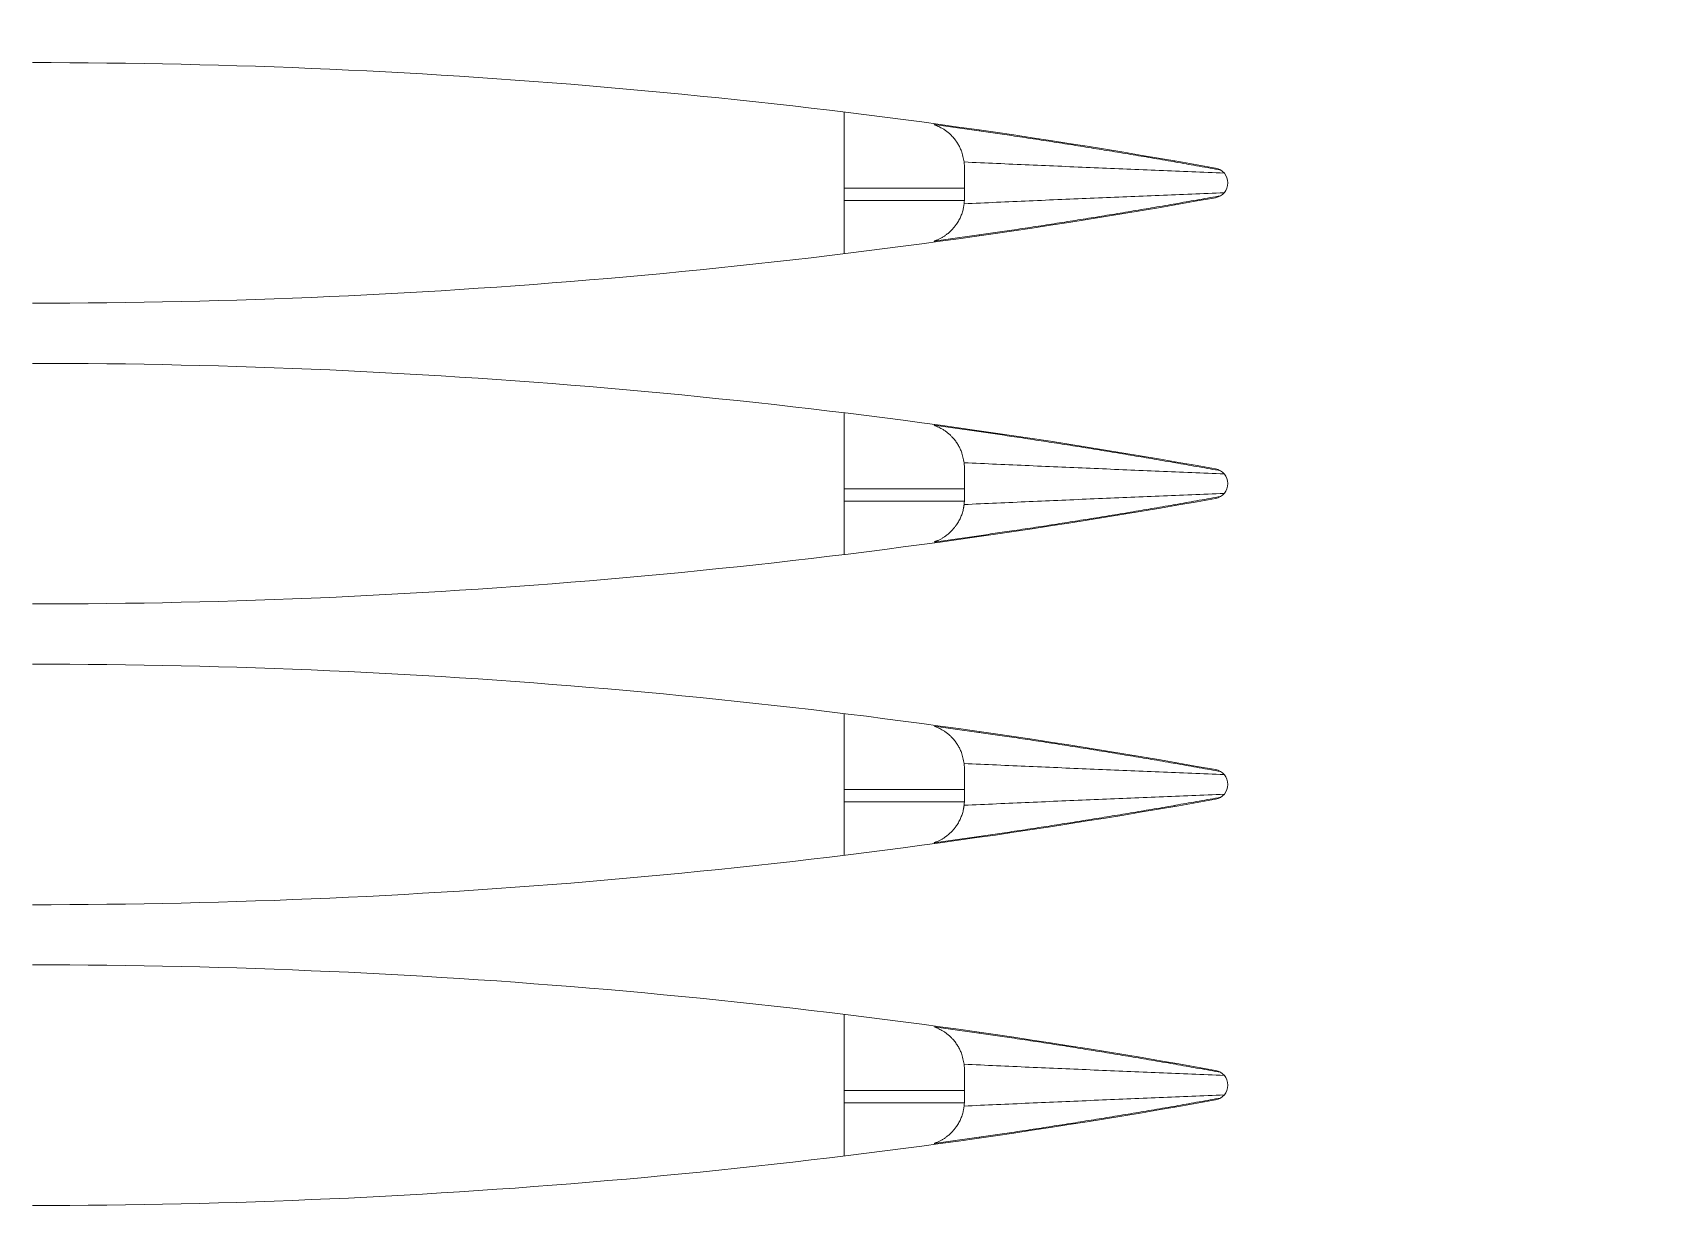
# Model space of a CAD drawing. Header units: metres. Extents: x -101133.8 to -101066.7, y -24899.3 to -24824.7.
# Drawn here: x -101106.4664 to -101106.4124, y -24853.3031 to -24853.2634 of the extents above; entities that cross this region are included whole.
import ezdxf

# ---------------------------------------------------------------- set-up
doc = ezdxf.new("R2010")
doc.units = ezdxf.units.M
doc.header["$LTSCALE"] = 0.2
doc.layers.add('CMT-CVC-MATERIEL', color=30, linetype='Continuous')
doc.layers.add('CMT-VRV1', color=5, linetype='Continuous')

# ---------------------------------------------------------------- blocks, each defined once
blk = doc.blocks.new('Cassette 600x600')
at = {"linetype": 'Continuous', "lineweight": 13}
for p, q in [((-20116.73, 402.832), (-20116.73, 405.361)), ((-20112.23, 404.73), (-20112.23, 404.764)), ((-20112.73, 403.527), (-20112.74, 403.7)), ((-20105.73, 403.702), (-20105.73, 403.736)), ((-20112.73, 402.832), (-20116.73, 402.832)), ((-20116.73, 402.832), (-20116.73, 402.421)), ((-20112.74, 402.31), (-20112.73, 402.483)), ((-20116.73, 402.421), (-20116.73, 400.649)), ((-20112.733, 402.421), (-20116.73, 402.421)), ((-20105.73, 402.274), (-20105.73, 402.308)), ((-20112.23, 401.246), (-20112.23, 401.28)), ((-20116.73, 392.832), (-20116.73, 395.361)), ((-20112.23, 394.73), (-20112.23, 394.764)), ((-20112.73, 393.527), (-20112.74, 393.7)), ((-20105.73, 393.702), (-20105.73, 393.736)), ((-20112.73, 392.832), (-20116.73, 392.832)), ((-20116.73, 392.832), (-20116.73, 392.421)), ((-20116.73, 392.421), (-20116.73, 390.649)), ((-20112.733, 392.421), (-20116.73, 392.421)), ((-20112.74, 392.31), (-20112.73, 392.483)), ((-20105.73, 392.274), (-20105.73, 392.308)), ((-20112.23, 391.246), (-20112.23, 391.28)), ((-20116.73, 382.832), (-20116.73, 385.361)), ((-20112.23, 384.73), (-20112.23, 384.764)), ((-20112.73, 383.527), (-20112.74, 383.7)), ((-20105.73, 383.702), (-20105.73, 383.736)), ((-20112.73, 382.832), (-20116.73, 382.832)), ((-20116.73, 382.832), (-20116.73, 382.421)), ((-20116.73, 382.421), (-20116.73, 380.649)), ((-20112.733, 382.421), (-20116.73, 382.421)), ((-20112.74, 382.31), (-20112.73, 382.483)), ((-20105.73, 382.274), (-20105.73, 382.308)), ((-20112.23, 381.246), (-20112.23, 381.28)), ((-20116.73, 372.832), (-20116.73, 375.361)), ((-20112.23, 374.73), (-20112.23, 374.764)), ((-20112.73, 373.527), (-20112.74, 373.7)), ((-20105.73, 373.702), (-20105.73, 373.736)), ((-20112.73, 372.832), (-20116.73, 372.832)), ((-20116.73, 372.832), (-20116.73, 372.421)), ((-20116.73, 372.421), (-20116.73, 370.649)), ((-20112.733, 372.421), (-20116.73, 372.421)), ((-20112.74, 372.31), (-20112.73, 372.483)), ((-20105.73, 372.274), (-20105.73, 372.308)), ((-20112.23, 371.246), (-20112.23, 371.28))]:
    blk.add_line(p, q, dxfattribs=at)
for centre, radius, start, end in [((-20143.73, 184.505), 222.5, 79.81251, 90), ((-20104.465, 403.005), 0.5, 280.1875, 79.8125), ((-20143.73, 621.505), 222.5, 270, 280.18749), ((-20143.73, 174.505), 222.5, 79.81251, 90), ((-20104.465, 393.005), 0.5, 280.1875, 79.8125), ((-20143.73, 611.505), 222.5, 270, 280.18749), ((-20143.73, 164.505), 222.5, 79.81251, 90), ((-20104.465, 383.005), 0.5, 280.1875, 79.8125), ((-20143.73, 601.505), 222.5, 270, 280.18749), ((-20143.73, 154.505), 222.5, 79.81251, 90), ((-20104.465, 373.005), 0.5, 280.1875, 79.8125), ((-20143.73, 591.505), 222.5, 270, 280.18749)]:
    blk.add_arc(centre, radius, start, end, dxfattribs=at)
for points, knots in [([(-20104.205, 403.432), (-20104.323, 403.453), (-20104.442, 403.475), (-20104.56, 403.496), (-20104.678, 403.517), (-20104.795, 403.538), (-20104.916, 403.559), (-20105.036, 403.581), (-20105.16, 403.602), (-20105.271, 403.622), (-20105.383, 403.642), (-20105.483, 403.66), (-20105.627, 403.685), (-20105.816, 403.718), (-20106.081, 403.764), (-20106.326, 403.806), (-20106.571, 403.848), (-20106.796, 403.886), (-20107.026, 403.924), (-20107.256, 403.963), (-20107.492, 404.002), (-20107.726, 404.04), (-20107.96, 404.079), (-20108.193, 404.117), (-20108.426, 404.154), (-20108.659, 404.192), (-20108.893, 404.229), (-20109.127, 404.266), (-20109.361, 404.303), (-20109.595, 404.34), (-20109.828, 404.376), (-20110.06, 404.412), (-20110.292, 404.447), (-20110.529, 404.483), (-20110.766, 404.519), (-20111.009, 404.555), (-20111.231, 404.588), (-20111.452, 404.621), (-20111.652, 404.65), (-20111.858, 404.679), (-20112.064, 404.709), (-20112.275, 404.739), (-20112.485, 404.769), (-20112.695, 404.799), (-20112.904, 404.828), (-20113.113, 404.857), (-20113.322, 404.887), (-20113.531, 404.916), (-20113.74, 404.945)], [0, 0, 0, 0, 1, 1, 1, 2, 2, 2, 3, 3, 3, 4, 4, 4, 5, 5, 5, 6, 6, 6, 7, 7, 7, 8, 8, 8, 9, 9, 9, 10, 10, 10, 11, 11, 11, 12, 12, 12, 13, 13, 13, 14, 14, 14, 15, 15, 15, 16, 16, 16, 16]), ([(-20112.74, 403.7), (-20112.746, 403.731), (-20112.752, 403.762), (-20112.758, 403.793), (-20112.764, 403.824), (-20112.77, 403.855), (-20112.778, 403.886), (-20112.785, 403.918), (-20112.793, 403.949), (-20112.802, 403.979), (-20112.81, 404.009), (-20112.819, 404.037), (-20112.832, 404.071), (-20112.845, 404.106), (-20112.862, 404.148), (-20112.882, 404.187), (-20112.901, 404.227), (-20112.921, 404.265), (-20112.944, 404.302), (-20112.966, 404.338), (-20112.991, 404.375), (-20113.019, 404.413), (-20113.047, 404.45), (-20113.079, 404.49), (-20113.106, 404.52), (-20113.132, 404.551), (-20113.154, 404.574), (-20113.178, 404.598), (-20113.202, 404.622), (-20113.23, 404.648), (-20113.257, 404.671), (-20113.285, 404.695), (-20113.313, 404.717), (-20113.344, 404.74), (-20113.376, 404.762), (-20113.411, 404.785), (-20113.439, 404.802), (-20113.467, 404.819), (-20113.487, 404.829), (-20113.511, 404.841), (-20113.534, 404.853), (-20113.56, 404.866), (-20113.585, 404.878), (-20113.611, 404.889), (-20113.637, 404.901), (-20113.662, 404.912), (-20113.688, 404.923), (-20113.714, 404.934), (-20113.74, 404.945)], [0, 0, 0, 0, 1, 1, 1, 2, 2, 2, 3, 3, 3, 4, 4, 4, 5, 5, 5, 6, 6, 6, 7, 7, 7, 8, 8, 8, 9, 9, 9, 10, 10, 10, 11, 11, 11, 12, 12, 12, 13, 13, 13, 14, 14, 14, 15, 15, 15, 16, 16, 16, 16]), ([(-20112.74, 403.7), (-20112.379, 403.684), (-20112.018, 403.668), (-20111.657, 403.651), (-20111.296, 403.635), (-20110.935, 403.619), (-20110.574, 403.603), (-20110.213, 403.587), (-20109.853, 403.571), (-20109.492, 403.556), (-20109.131, 403.54), (-20108.77, 403.524), (-20108.409, 403.509), (-20108.049, 403.494), (-20107.688, 403.479), (-20107.328, 403.464), (-20106.968, 403.449), (-20106.608, 403.434), (-20106.247, 403.419), (-20105.887, 403.404), (-20105.527, 403.39), (-20105.166, 403.375), (-20104.806, 403.36), (-20104.446, 403.346), (-20104.086, 403.331)], [0, 0, 0, 0, 1, 1, 1, 2, 2, 2, 3, 3, 3, 4, 4, 4, 5, 5, 5, 6, 6, 6, 7, 7, 7, 8, 8, 8, 8]), ([(-20112.73, 402.483), (-20112.73, 402.503), (-20112.73, 402.524), (-20112.73, 402.544), (-20112.73, 402.565), (-20112.73, 402.585), (-20112.73, 402.606), (-20112.73, 402.627), (-20112.73, 402.648), (-20112.73, 402.669), (-20112.73, 402.69), (-20112.73, 402.711), (-20112.73, 402.733), (-20112.73, 402.755), (-20112.73, 402.777), (-20112.73, 402.799), (-20112.73, 402.822), (-20112.73, 402.844), (-20112.73, 402.867), (-20112.73, 402.89), (-20112.73, 402.912), (-20112.73, 402.935), (-20112.73, 402.958), (-20112.73, 402.981), (-20112.73, 403.004), (-20112.73, 403.028), (-20112.73, 403.051), (-20112.73, 403.074), (-20112.73, 403.097), (-20112.73, 403.119), (-20112.73, 403.142), (-20112.73, 403.165), (-20112.73, 403.188), (-20112.73, 403.21), (-20112.73, 403.232), (-20112.73, 403.254), (-20112.73, 403.276), (-20112.73, 403.298), (-20112.73, 403.319), (-20112.73, 403.341), (-20112.73, 403.362), (-20112.73, 403.383), (-20112.73, 403.404), (-20112.73, 403.425), (-20112.73, 403.445), (-20112.73, 403.466), (-20112.73, 403.486), (-20112.73, 403.507), (-20112.73, 403.527)], [0, 0, 0, 0, 1, 1, 1, 2, 2, 2, 3, 3, 3, 4, 4, 4, 5, 5, 5, 6, 6, 6, 7, 7, 7, 8, 8, 8, 9, 9, 9, 10, 10, 10, 11, 11, 11, 12, 12, 12, 13, 13, 13, 14, 14, 14, 15, 15, 15, 16, 16, 16, 16]), ([(-20113.74, 401.065), (-20113.531, 401.094), (-20113.322, 401.124), (-20113.113, 401.153), (-20112.904, 401.182), (-20112.695, 401.212), (-20112.485, 401.241), (-20112.275, 401.271), (-20112.064, 401.301), (-20111.858, 401.331), (-20111.652, 401.361), (-20111.452, 401.39), (-20111.231, 401.422), (-20111.009, 401.455), (-20110.766, 401.491), (-20110.529, 401.527), (-20110.292, 401.563), (-20110.06, 401.598), (-20109.828, 401.634), (-20109.595, 401.67), (-20109.361, 401.707), (-20109.127, 401.744), (-20108.893, 401.781), (-20108.659, 401.818), (-20108.426, 401.856), (-20108.193, 401.894), (-20107.96, 401.931), (-20107.726, 401.97), (-20107.492, 402.008), (-20107.256, 402.048), (-20107.026, 402.086), (-20106.796, 402.125), (-20106.571, 402.163), (-20106.326, 402.204), (-20106.081, 402.246), (-20105.816, 402.292), (-20105.627, 402.325), (-20105.483, 402.351), (-20105.383, 402.368), (-20105.271, 402.388), (-20105.16, 402.408), (-20105.036, 402.43), (-20104.916, 402.451), (-20104.795, 402.473), (-20104.678, 402.493), (-20104.56, 402.515), (-20104.442, 402.536), (-20104.323, 402.557), (-20104.205, 402.578)], [0, 0, 0, 0, 1, 1, 1, 2, 2, 2, 3, 3, 3, 4, 4, 4, 5, 5, 5, 6, 6, 6, 7, 7, 7, 8, 8, 8, 9, 9, 9, 10, 10, 10, 11, 11, 11, 12, 12, 12, 13, 13, 13, 14, 14, 14, 15, 15, 15, 16, 16, 16, 16]), ([(-20104.086, 402.679), (-20104.446, 402.664), (-20104.806, 402.65), (-20105.166, 402.635), (-20105.527, 402.621), (-20105.887, 402.606), (-20106.247, 402.591), (-20106.608, 402.576), (-20106.968, 402.562), (-20107.328, 402.547), (-20107.688, 402.532), (-20108.049, 402.517), (-20108.409, 402.501), (-20108.77, 402.486), (-20109.131, 402.47), (-20109.492, 402.454), (-20109.853, 402.439), (-20110.213, 402.423), (-20110.574, 402.407), (-20110.935, 402.391), (-20111.296, 402.375), (-20111.657, 402.359), (-20112.018, 402.343), (-20112.379, 402.327), (-20112.74, 402.31)], [0, 0, 0, 0, 1, 1, 1, 2, 2, 2, 3, 3, 3, 4, 4, 4, 5, 5, 5, 6, 6, 6, 7, 7, 7, 8, 8, 8, 8]), ([(-20113.74, 401.065), (-20113.732, 401.068), (-20113.724, 401.071), (-20113.717, 401.074), (-20113.709, 401.077), (-20113.701, 401.08), (-20113.693, 401.083), (-20113.685, 401.086), (-20113.677, 401.089), (-20113.669, 401.092), (-20113.662, 401.095), (-20113.655, 401.097), (-20113.646, 401.101), (-20113.623, 401.111), (-20113.589, 401.126), (-20113.558, 401.141), (-20113.528, 401.156), (-20113.502, 401.17), (-20113.475, 401.186), (-20113.448, 401.202), (-20113.421, 401.219), (-20113.397, 401.235), (-20113.372, 401.251), (-20113.351, 401.266), (-20113.322, 401.288), (-20113.294, 401.311), (-20113.258, 401.34), (-20113.226, 401.368), (-20113.194, 401.397), (-20113.167, 401.424), (-20113.139, 401.453), (-20113.112, 401.483), (-20113.085, 401.514), (-20113.061, 401.543), (-20113.038, 401.571), (-20113.018, 401.598), (-20112.992, 401.635), (-20112.967, 401.672), (-20112.937, 401.72), (-20112.911, 401.767), (-20112.886, 401.813), (-20112.865, 401.857), (-20112.846, 401.902), (-20112.827, 401.946), (-20112.811, 401.99), (-20112.796, 402.039), (-20112.781, 402.088), (-20112.768, 402.142), (-20112.761, 402.178), (-20112.759, 402.19), (-20112.757, 402.2), (-20112.755, 402.211), (-20112.753, 402.221), (-20112.751, 402.233), (-20112.75, 402.244), (-20112.748, 402.255), (-20112.746, 402.266), (-20112.745, 402.277), (-20112.743, 402.288), (-20112.741, 402.299), (-20112.74, 402.31)], [0, 0, 0, 0, 1, 1, 1, 2, 2, 2, 3, 3, 3, 4, 4, 4, 5, 5, 5, 6, 6, 6, 7, 7, 7, 8, 8, 8, 9, 9, 9, 10, 10, 10, 11, 11, 11, 12, 12, 12, 13, 13, 13, 14, 14, 14, 15, 15, 15, 16, 16, 16, 17, 17, 17, 18, 18, 18, 19, 19, 19, 20, 20, 20, 20]), ([(-20104.205, 393.432), (-20104.323, 393.453), (-20104.442, 393.475), (-20104.56, 393.496), (-20104.678, 393.517), (-20104.795, 393.538), (-20104.916, 393.559), (-20105.036, 393.581), (-20105.16, 393.602), (-20105.271, 393.622), (-20105.383, 393.642), (-20105.483, 393.66), (-20105.627, 393.685), (-20105.816, 393.718), (-20106.081, 393.764), (-20106.326, 393.806), (-20106.571, 393.848), (-20106.796, 393.886), (-20107.026, 393.924), (-20107.256, 393.963), (-20107.492, 394.002), (-20107.726, 394.04), (-20107.96, 394.079), (-20108.193, 394.117), (-20108.426, 394.154), (-20108.659, 394.192), (-20108.893, 394.229), (-20109.127, 394.266), (-20109.361, 394.303), (-20109.595, 394.34), (-20109.828, 394.376), (-20110.06, 394.412), (-20110.292, 394.447), (-20110.529, 394.483), (-20110.766, 394.519), (-20111.009, 394.555), (-20111.231, 394.588), (-20111.452, 394.621), (-20111.652, 394.65), (-20111.858, 394.679), (-20112.064, 394.709), (-20112.275, 394.739), (-20112.485, 394.769), (-20112.695, 394.799), (-20112.904, 394.828), (-20113.113, 394.857), (-20113.322, 394.887), (-20113.531, 394.916), (-20113.74, 394.945)], [0, 0, 0, 0, 1, 1, 1, 2, 2, 2, 3, 3, 3, 4, 4, 4, 5, 5, 5, 6, 6, 6, 7, 7, 7, 8, 8, 8, 9, 9, 9, 10, 10, 10, 11, 11, 11, 12, 12, 12, 13, 13, 13, 14, 14, 14, 15, 15, 15, 16, 16, 16, 16]), ([(-20112.74, 393.7), (-20112.746, 393.731), (-20112.752, 393.762), (-20112.758, 393.793), (-20112.764, 393.824), (-20112.77, 393.855), (-20112.778, 393.886), (-20112.785, 393.918), (-20112.793, 393.949), (-20112.802, 393.979), (-20112.81, 394.009), (-20112.819, 394.037), (-20112.832, 394.071), (-20112.845, 394.106), (-20112.862, 394.148), (-20112.882, 394.187), (-20112.901, 394.227), (-20112.921, 394.265), (-20112.944, 394.302), (-20112.966, 394.338), (-20112.991, 394.375), (-20113.019, 394.413), (-20113.047, 394.45), (-20113.079, 394.49), (-20113.106, 394.52), (-20113.132, 394.551), (-20113.154, 394.574), (-20113.178, 394.598), (-20113.202, 394.622), (-20113.23, 394.648), (-20113.257, 394.671), (-20113.285, 394.695), (-20113.313, 394.717), (-20113.344, 394.74), (-20113.376, 394.762), (-20113.411, 394.785), (-20113.439, 394.802), (-20113.467, 394.819), (-20113.487, 394.829), (-20113.511, 394.841), (-20113.534, 394.853), (-20113.56, 394.866), (-20113.585, 394.878), (-20113.611, 394.889), (-20113.637, 394.901), (-20113.662, 394.912), (-20113.688, 394.923), (-20113.714, 394.934), (-20113.74, 394.945)], [0, 0, 0, 0, 1, 1, 1, 2, 2, 2, 3, 3, 3, 4, 4, 4, 5, 5, 5, 6, 6, 6, 7, 7, 7, 8, 8, 8, 9, 9, 9, 10, 10, 10, 11, 11, 11, 12, 12, 12, 13, 13, 13, 14, 14, 14, 15, 15, 15, 16, 16, 16, 16]), ([(-20112.74, 393.7), (-20112.379, 393.684), (-20112.018, 393.668), (-20111.657, 393.651), (-20111.296, 393.635), (-20110.935, 393.619), (-20110.574, 393.603), (-20110.213, 393.587), (-20109.853, 393.571), (-20109.492, 393.556), (-20109.131, 393.54), (-20108.77, 393.524), (-20108.409, 393.509), (-20108.049, 393.494), (-20107.688, 393.479), (-20107.328, 393.464), (-20106.968, 393.449), (-20106.608, 393.434), (-20106.247, 393.419), (-20105.887, 393.404), (-20105.527, 393.39), (-20105.166, 393.375), (-20104.806, 393.36), (-20104.446, 393.346), (-20104.086, 393.331)], [0, 0, 0, 0, 1, 1, 1, 2, 2, 2, 3, 3, 3, 4, 4, 4, 5, 5, 5, 6, 6, 6, 7, 7, 7, 8, 8, 8, 8]), ([(-20112.73, 392.483), (-20112.73, 392.503), (-20112.73, 392.524), (-20112.73, 392.544), (-20112.73, 392.565), (-20112.73, 392.585), (-20112.73, 392.606), (-20112.73, 392.627), (-20112.73, 392.648), (-20112.73, 392.669), (-20112.73, 392.69), (-20112.73, 392.711), (-20112.73, 392.733), (-20112.73, 392.755), (-20112.73, 392.777), (-20112.73, 392.799), (-20112.73, 392.822), (-20112.73, 392.844), (-20112.73, 392.867), (-20112.73, 392.89), (-20112.73, 392.912), (-20112.73, 392.935), (-20112.73, 392.958), (-20112.73, 392.981), (-20112.73, 393.004), (-20112.73, 393.028), (-20112.73, 393.051), (-20112.73, 393.074), (-20112.73, 393.097), (-20112.73, 393.12), (-20112.73, 393.142), (-20112.73, 393.165), (-20112.73, 393.188), (-20112.73, 393.21), (-20112.73, 393.232), (-20112.73, 393.254), (-20112.73, 393.276), (-20112.73, 393.298), (-20112.73, 393.319), (-20112.73, 393.341), (-20112.73, 393.362), (-20112.73, 393.383), (-20112.73, 393.404), (-20112.73, 393.425), (-20112.73, 393.445), (-20112.73, 393.466), (-20112.73, 393.486), (-20112.73, 393.507), (-20112.73, 393.527)], [0, 0, 0, 0, 1, 1, 1, 2, 2, 2, 3, 3, 3, 4, 4, 4, 5, 5, 5, 6, 6, 6, 7, 7, 7, 8, 8, 8, 9, 9, 9, 10, 10, 10, 11, 11, 11, 12, 12, 12, 13, 13, 13, 14, 14, 14, 15, 15, 15, 16, 16, 16, 16]), ([(-20113.74, 391.065), (-20113.531, 391.094), (-20113.322, 391.124), (-20113.113, 391.153), (-20112.904, 391.182), (-20112.695, 391.212), (-20112.485, 391.241), (-20112.275, 391.271), (-20112.064, 391.301), (-20111.858, 391.331), (-20111.652, 391.361), (-20111.452, 391.39), (-20111.231, 391.422), (-20111.009, 391.455), (-20110.766, 391.491), (-20110.529, 391.527), (-20110.292, 391.563), (-20110.06, 391.598), (-20109.828, 391.634), (-20109.595, 391.67), (-20109.361, 391.707), (-20109.127, 391.744), (-20108.893, 391.781), (-20108.659, 391.818), (-20108.426, 391.856), (-20108.193, 391.894), (-20107.96, 391.931), (-20107.726, 391.97), (-20107.492, 392.008), (-20107.256, 392.048), (-20107.026, 392.086), (-20106.796, 392.125), (-20106.571, 392.163), (-20106.326, 392.204), (-20106.081, 392.246), (-20105.816, 392.292), (-20105.627, 392.325), (-20105.483, 392.351), (-20105.383, 392.368), (-20105.271, 392.388), (-20105.16, 392.408), (-20105.036, 392.43), (-20104.916, 392.451), (-20104.795, 392.473), (-20104.678, 392.493), (-20104.56, 392.515), (-20104.442, 392.536), (-20104.323, 392.557), (-20104.205, 392.578)], [0, 0, 0, 0, 1, 1, 1, 2, 2, 2, 3, 3, 3, 4, 4, 4, 5, 5, 5, 6, 6, 6, 7, 7, 7, 8, 8, 8, 9, 9, 9, 10, 10, 10, 11, 11, 11, 12, 12, 12, 13, 13, 13, 14, 14, 14, 15, 15, 15, 16, 16, 16, 16]), ([(-20113.74, 391.065), (-20113.732, 391.068), (-20113.724, 391.071), (-20113.717, 391.074), (-20113.709, 391.077), (-20113.701, 391.08), (-20113.693, 391.083), (-20113.685, 391.086), (-20113.677, 391.089), (-20113.669, 391.092), (-20113.662, 391.095), (-20113.655, 391.098), (-20113.646, 391.101), (-20113.623, 391.111), (-20113.589, 391.126), (-20113.558, 391.141), (-20113.528, 391.156), (-20113.502, 391.17), (-20113.475, 391.186), (-20113.448, 391.202), (-20113.421, 391.219), (-20113.397, 391.235), (-20113.372, 391.251), (-20113.351, 391.266), (-20113.322, 391.288), (-20113.294, 391.311), (-20113.258, 391.34), (-20113.226, 391.368), (-20113.194, 391.397), (-20113.167, 391.424), (-20113.139, 391.453), (-20113.112, 391.483), (-20113.085, 391.514), (-20113.061, 391.543), (-20113.038, 391.571), (-20113.018, 391.598), (-20112.992, 391.635), (-20112.967, 391.672), (-20112.937, 391.72), (-20112.911, 391.767), (-20112.886, 391.813), (-20112.865, 391.857), (-20112.846, 391.902), (-20112.827, 391.946), (-20112.811, 391.99), (-20112.796, 392.039), (-20112.781, 392.088), (-20112.768, 392.142), (-20112.761, 392.178), (-20112.759, 392.19), (-20112.757, 392.2), (-20112.755, 392.211), (-20112.753, 392.221), (-20112.751, 392.233), (-20112.75, 392.244), (-20112.748, 392.255), (-20112.746, 392.266), (-20112.745, 392.277), (-20112.743, 392.288), (-20112.741, 392.299), (-20112.74, 392.31)], [0, 0, 0, 0, 1, 1, 1, 2, 2, 2, 3, 3, 3, 4, 4, 4, 5, 5, 5, 6, 6, 6, 7, 7, 7, 8, 8, 8, 9, 9, 9, 10, 10, 10, 11, 11, 11, 12, 12, 12, 13, 13, 13, 14, 14, 14, 15, 15, 15, 16, 16, 16, 17, 17, 17, 18, 18, 18, 19, 19, 19, 20, 20, 20, 20]), ([(-20104.086, 392.679), (-20104.446, 392.664), (-20104.806, 392.65), (-20105.166, 392.635), (-20105.527, 392.621), (-20105.887, 392.606), (-20106.247, 392.591), (-20106.608, 392.576), (-20106.968, 392.562), (-20107.328, 392.547), (-20107.688, 392.532), (-20108.049, 392.517), (-20108.409, 392.501), (-20108.77, 392.486), (-20109.131, 392.47), (-20109.492, 392.455), (-20109.853, 392.439), (-20110.213, 392.423), (-20110.574, 392.407), (-20110.935, 392.391), (-20111.296, 392.375), (-20111.657, 392.359), (-20112.018, 392.343), (-20112.379, 392.327), (-20112.74, 392.31)], [0, 0, 0, 0, 1, 1, 1, 2, 2, 2, 3, 3, 3, 4, 4, 4, 5, 5, 5, 6, 6, 6, 7, 7, 7, 8, 8, 8, 8]), ([(-20104.205, 383.432), (-20104.323, 383.453), (-20104.442, 383.475), (-20104.56, 383.496), (-20104.678, 383.517), (-20104.795, 383.538), (-20104.916, 383.559), (-20105.036, 383.581), (-20105.16, 383.603), (-20105.271, 383.622), (-20105.383, 383.642), (-20105.483, 383.66), (-20105.627, 383.685), (-20105.816, 383.718), (-20106.081, 383.764), (-20106.326, 383.806), (-20106.571, 383.848), (-20106.796, 383.886), (-20107.026, 383.924), (-20107.256, 383.963), (-20107.492, 384.002), (-20107.726, 384.04), (-20107.96, 384.079), (-20108.193, 384.117), (-20108.426, 384.154), (-20108.659, 384.192), (-20108.893, 384.229), (-20109.127, 384.266), (-20109.361, 384.303), (-20109.595, 384.34), (-20109.828, 384.376), (-20110.06, 384.412), (-20110.292, 384.447), (-20110.529, 384.483), (-20110.766, 384.519), (-20111.009, 384.555), (-20111.231, 384.588), (-20111.452, 384.621), (-20111.652, 384.65), (-20111.858, 384.679), (-20112.064, 384.709), (-20112.275, 384.739), (-20112.485, 384.769), (-20112.695, 384.799), (-20112.904, 384.828), (-20113.113, 384.857), (-20113.322, 384.887), (-20113.531, 384.916), (-20113.74, 384.945)], [0, 0, 0, 0, 1, 1, 1, 2, 2, 2, 3, 3, 3, 4, 4, 4, 5, 5, 5, 6, 6, 6, 7, 7, 7, 8, 8, 8, 9, 9, 9, 10, 10, 10, 11, 11, 11, 12, 12, 12, 13, 13, 13, 14, 14, 14, 15, 15, 15, 16, 16, 16, 16]), ([(-20112.74, 383.7), (-20112.746, 383.731), (-20112.752, 383.762), (-20112.758, 383.793), (-20112.764, 383.824), (-20112.77, 383.855), (-20112.778, 383.886), (-20112.785, 383.918), (-20112.793, 383.949), (-20112.802, 383.979), (-20112.81, 384.009), (-20112.819, 384.037), (-20112.832, 384.071), (-20112.845, 384.106), (-20112.862, 384.148), (-20112.882, 384.187), (-20112.901, 384.227), (-20112.921, 384.265), (-20112.944, 384.301), (-20112.966, 384.338), (-20112.991, 384.375), (-20113.019, 384.413), (-20113.047, 384.45), (-20113.079, 384.49), (-20113.106, 384.52), (-20113.132, 384.551), (-20113.154, 384.574), (-20113.178, 384.598), (-20113.202, 384.622), (-20113.23, 384.648), (-20113.257, 384.671), (-20113.285, 384.695), (-20113.313, 384.717), (-20113.344, 384.74), (-20113.376, 384.762), (-20113.411, 384.785), (-20113.439, 384.802), (-20113.467, 384.819), (-20113.487, 384.829), (-20113.511, 384.841), (-20113.534, 384.853), (-20113.56, 384.866), (-20113.585, 384.878), (-20113.611, 384.889), (-20113.637, 384.901), (-20113.662, 384.912), (-20113.688, 384.923), (-20113.714, 384.934), (-20113.74, 384.945)], [0, 0, 0, 0, 1, 1, 1, 2, 2, 2, 3, 3, 3, 4, 4, 4, 5, 5, 5, 6, 6, 6, 7, 7, 7, 8, 8, 8, 9, 9, 9, 10, 10, 10, 11, 11, 11, 12, 12, 12, 13, 13, 13, 14, 14, 14, 15, 15, 15, 16, 16, 16, 16]), ([(-20112.74, 383.7), (-20112.379, 383.684), (-20112.018, 383.668), (-20111.657, 383.651), (-20111.296, 383.635), (-20110.935, 383.619), (-20110.574, 383.603), (-20110.213, 383.587), (-20109.853, 383.571), (-20109.492, 383.556), (-20109.131, 383.54), (-20108.77, 383.524), (-20108.409, 383.509), (-20108.049, 383.494), (-20107.688, 383.479), (-20107.328, 383.464), (-20106.968, 383.449), (-20106.608, 383.434), (-20106.247, 383.419), (-20105.887, 383.404), (-20105.527, 383.39), (-20105.166, 383.375), (-20104.806, 383.36), (-20104.446, 383.346), (-20104.086, 383.331)], [0, 0, 0, 0, 1, 1, 1, 2, 2, 2, 3, 3, 3, 4, 4, 4, 5, 5, 5, 6, 6, 6, 7, 7, 7, 8, 8, 8, 8]), ([(-20112.73, 382.483), (-20112.73, 382.503), (-20112.73, 382.524), (-20112.73, 382.544), (-20112.73, 382.565), (-20112.73, 382.585), (-20112.73, 382.606), (-20112.73, 382.627), (-20112.73, 382.648), (-20112.73, 382.669), (-20112.73, 382.69), (-20112.73, 382.711), (-20112.73, 382.733), (-20112.73, 382.755), (-20112.73, 382.777), (-20112.73, 382.799), (-20112.73, 382.822), (-20112.73, 382.844), (-20112.73, 382.867), (-20112.73, 382.89), (-20112.73, 382.912), (-20112.73, 382.935), (-20112.73, 382.958), (-20112.73, 382.981), (-20112.73, 383.004), (-20112.73, 383.028), (-20112.73, 383.051), (-20112.73, 383.074), (-20112.73, 383.097), (-20112.73, 383.119), (-20112.73, 383.142), (-20112.73, 383.165), (-20112.73, 383.188), (-20112.73, 383.21), (-20112.73, 383.232), (-20112.73, 383.254), (-20112.73, 383.276), (-20112.73, 383.298), (-20112.73, 383.319), (-20112.73, 383.341), (-20112.73, 383.362), (-20112.73, 383.383), (-20112.73, 383.404), (-20112.73, 383.425), (-20112.73, 383.445), (-20112.73, 383.466), (-20112.73, 383.486), (-20112.73, 383.507), (-20112.73, 383.527)], [0, 0, 0, 0, 1, 1, 1, 2, 2, 2, 3, 3, 3, 4, 4, 4, 5, 5, 5, 6, 6, 6, 7, 7, 7, 8, 8, 8, 9, 9, 9, 10, 10, 10, 11, 11, 11, 12, 12, 12, 13, 13, 13, 14, 14, 14, 15, 15, 15, 16, 16, 16, 16]), ([(-20113.74, 381.065), (-20113.531, 381.094), (-20113.322, 381.124), (-20113.113, 381.153), (-20112.904, 381.182), (-20112.695, 381.212), (-20112.485, 381.241), (-20112.275, 381.271), (-20112.064, 381.301), (-20111.858, 381.331), (-20111.652, 381.361), (-20111.452, 381.39), (-20111.231, 381.422), (-20111.009, 381.455), (-20110.766, 381.491), (-20110.529, 381.527), (-20110.292, 381.563), (-20110.06, 381.598), (-20109.828, 381.634), (-20109.595, 381.67), (-20109.361, 381.707), (-20109.127, 381.744), (-20108.893, 381.781), (-20108.659, 381.818), (-20108.426, 381.856), (-20108.193, 381.894), (-20107.96, 381.931), (-20107.726, 381.97), (-20107.492, 382.008), (-20107.256, 382.048), (-20107.026, 382.086), (-20106.796, 382.125), (-20106.571, 382.163), (-20106.326, 382.204), (-20106.081, 382.246), (-20105.816, 382.292), (-20105.627, 382.325), (-20105.483, 382.351), (-20105.383, 382.368), (-20105.271, 382.388), (-20105.16, 382.408), (-20105.036, 382.43), (-20104.916, 382.451), (-20104.795, 382.473), (-20104.678, 382.493), (-20104.56, 382.515), (-20104.442, 382.536), (-20104.323, 382.557), (-20104.205, 382.578)], [0, 0, 0, 0, 1, 1, 1, 2, 2, 2, 3, 3, 3, 4, 4, 4, 5, 5, 5, 6, 6, 6, 7, 7, 7, 8, 8, 8, 9, 9, 9, 10, 10, 10, 11, 11, 11, 12, 12, 12, 13, 13, 13, 14, 14, 14, 15, 15, 15, 16, 16, 16, 16]), ([(-20104.086, 382.679), (-20104.446, 382.664), (-20104.806, 382.65), (-20105.166, 382.635), (-20105.527, 382.621), (-20105.887, 382.606), (-20106.247, 382.591), (-20106.608, 382.576), (-20106.968, 382.562), (-20107.328, 382.547), (-20107.688, 382.532), (-20108.049, 382.517), (-20108.409, 382.501), (-20108.77, 382.486), (-20109.131, 382.47), (-20109.492, 382.454), (-20109.853, 382.439), (-20110.213, 382.423), (-20110.574, 382.407), (-20110.935, 382.391), (-20111.296, 382.375), (-20111.657, 382.359), (-20112.018, 382.343), (-20112.379, 382.327), (-20112.74, 382.31)], [0, 0, 0, 0, 1, 1, 1, 2, 2, 2, 3, 3, 3, 4, 4, 4, 5, 5, 5, 6, 6, 6, 7, 7, 7, 8, 8, 8, 8]), ([(-20113.74, 381.065), (-20113.732, 381.068), (-20113.724, 381.071), (-20113.717, 381.074), (-20113.709, 381.077), (-20113.701, 381.08), (-20113.693, 381.083), (-20113.685, 381.086), (-20113.677, 381.089), (-20113.669, 381.092), (-20113.662, 381.095), (-20113.655, 381.098), (-20113.646, 381.101), (-20113.623, 381.111), (-20113.589, 381.126), (-20113.558, 381.141), (-20113.528, 381.156), (-20113.502, 381.17), (-20113.475, 381.186), (-20113.448, 381.202), (-20113.421, 381.219), (-20113.397, 381.235), (-20113.372, 381.251), (-20113.351, 381.266), (-20113.322, 381.288), (-20113.294, 381.311), (-20113.258, 381.34), (-20113.226, 381.368), (-20113.194, 381.397), (-20113.167, 381.424), (-20113.139, 381.453), (-20113.112, 381.483), (-20113.085, 381.514), (-20113.061, 381.543), (-20113.038, 381.571), (-20113.018, 381.598), (-20112.992, 381.635), (-20112.967, 381.672), (-20112.937, 381.72), (-20112.911, 381.767), (-20112.886, 381.813), (-20112.865, 381.857), (-20112.846, 381.902), (-20112.827, 381.946), (-20112.811, 381.99), (-20112.796, 382.039), (-20112.781, 382.088), (-20112.768, 382.142), (-20112.761, 382.178), (-20112.759, 382.19), (-20112.757, 382.2), (-20112.755, 382.211), (-20112.753, 382.221), (-20112.751, 382.233), (-20112.75, 382.244), (-20112.748, 382.255), (-20112.746, 382.266), (-20112.745, 382.277), (-20112.743, 382.288), (-20112.741, 382.299), (-20112.74, 382.31)], [0, 0, 0, 0, 1, 1, 1, 2, 2, 2, 3, 3, 3, 4, 4, 4, 5, 5, 5, 6, 6, 6, 7, 7, 7, 8, 8, 8, 9, 9, 9, 10, 10, 10, 11, 11, 11, 12, 12, 12, 13, 13, 13, 14, 14, 14, 15, 15, 15, 16, 16, 16, 17, 17, 17, 18, 18, 18, 19, 19, 19, 20, 20, 20, 20]), ([(-20104.205, 373.432), (-20104.323, 373.453), (-20104.442, 373.475), (-20104.56, 373.496), (-20104.678, 373.517), (-20104.795, 373.538), (-20104.916, 373.559), (-20105.036, 373.581), (-20105.16, 373.602), (-20105.271, 373.622), (-20105.383, 373.642), (-20105.483, 373.66), (-20105.627, 373.685), (-20105.816, 373.718), (-20106.081, 373.764), (-20106.326, 373.806), (-20106.571, 373.848), (-20106.796, 373.886), (-20107.026, 373.924), (-20107.256, 373.963), (-20107.492, 374.002), (-20107.726, 374.04), (-20107.96, 374.079), (-20108.193, 374.117), (-20108.426, 374.154), (-20108.659, 374.192), (-20108.893, 374.229), (-20109.127, 374.266), (-20109.361, 374.303), (-20109.595, 374.34), (-20109.828, 374.376), (-20110.06, 374.412), (-20110.292, 374.447), (-20110.529, 374.483), (-20110.766, 374.519), (-20111.009, 374.555), (-20111.231, 374.588), (-20111.452, 374.621), (-20111.652, 374.65), (-20111.858, 374.679), (-20112.064, 374.709), (-20112.275, 374.739), (-20112.485, 374.769), (-20112.695, 374.799), (-20112.904, 374.828), (-20113.113, 374.857), (-20113.322, 374.887), (-20113.531, 374.916), (-20113.74, 374.945)], [0, 0, 0, 0, 1, 1, 1, 2, 2, 2, 3, 3, 3, 4, 4, 4, 5, 5, 5, 6, 6, 6, 7, 7, 7, 8, 8, 8, 9, 9, 9, 10, 10, 10, 11, 11, 11, 12, 12, 12, 13, 13, 13, 14, 14, 14, 15, 15, 15, 16, 16, 16, 16]), ([(-20112.74, 373.7), (-20112.746, 373.731), (-20112.752, 373.762), (-20112.758, 373.793), (-20112.764, 373.824), (-20112.77, 373.855), (-20112.778, 373.886), (-20112.785, 373.918), (-20112.793, 373.949), (-20112.802, 373.979), (-20112.81, 374.009), (-20112.819, 374.037), (-20112.832, 374.071), (-20112.845, 374.106), (-20112.862, 374.148), (-20112.882, 374.187), (-20112.901, 374.227), (-20112.921, 374.265), (-20112.944, 374.302), (-20112.966, 374.338), (-20112.991, 374.375), (-20113.019, 374.413), (-20113.047, 374.45), (-20113.079, 374.49), (-20113.106, 374.52), (-20113.132, 374.551), (-20113.154, 374.574), (-20113.178, 374.598), (-20113.202, 374.622), (-20113.23, 374.648), (-20113.257, 374.671), (-20113.285, 374.695), (-20113.313, 374.717), (-20113.344, 374.74), (-20113.376, 374.762), (-20113.411, 374.785), (-20113.439, 374.802), (-20113.467, 374.819), (-20113.487, 374.829), (-20113.511, 374.841), (-20113.534, 374.853), (-20113.56, 374.866), (-20113.585, 374.878), (-20113.611, 374.889), (-20113.637, 374.901), (-20113.662, 374.912), (-20113.688, 374.923), (-20113.714, 374.934), (-20113.74, 374.945)], [0, 0, 0, 0, 1, 1, 1, 2, 2, 2, 3, 3, 3, 4, 4, 4, 5, 5, 5, 6, 6, 6, 7, 7, 7, 8, 8, 8, 9, 9, 9, 10, 10, 10, 11, 11, 11, 12, 12, 12, 13, 13, 13, 14, 14, 14, 15, 15, 15, 16, 16, 16, 16]), ([(-20112.74, 373.7), (-20112.379, 373.684), (-20112.018, 373.668), (-20111.657, 373.651), (-20111.296, 373.635), (-20110.935, 373.619), (-20110.574, 373.603), (-20110.213, 373.587), (-20109.853, 373.571), (-20109.492, 373.556), (-20109.131, 373.54), (-20108.77, 373.524), (-20108.409, 373.509), (-20108.049, 373.494), (-20107.688, 373.479), (-20107.328, 373.464), (-20106.968, 373.449), (-20106.608, 373.434), (-20106.247, 373.419), (-20105.887, 373.404), (-20105.527, 373.39), (-20105.166, 373.375), (-20104.806, 373.36), (-20104.446, 373.346), (-20104.086, 373.331)], [0, 0, 0, 0, 1, 1, 1, 2, 2, 2, 3, 3, 3, 4, 4, 4, 5, 5, 5, 6, 6, 6, 7, 7, 7, 8, 8, 8, 8]), ([(-20112.73, 372.483), (-20112.73, 372.503), (-20112.73, 372.524), (-20112.73, 372.544), (-20112.73, 372.565), (-20112.73, 372.585), (-20112.73, 372.606), (-20112.73, 372.627), (-20112.73, 372.648), (-20112.73, 372.669), (-20112.73, 372.69), (-20112.73, 372.711), (-20112.73, 372.733), (-20112.73, 372.755), (-20112.73, 372.777), (-20112.73, 372.799), (-20112.73, 372.822), (-20112.73, 372.844), (-20112.73, 372.867), (-20112.73, 372.89), (-20112.73, 372.912), (-20112.73, 372.935), (-20112.73, 372.958), (-20112.73, 372.981), (-20112.73, 373.004), (-20112.73, 373.028), (-20112.73, 373.051), (-20112.73, 373.074), (-20112.73, 373.097), (-20112.73, 373.12), (-20112.73, 373.142), (-20112.73, 373.165), (-20112.73, 373.188), (-20112.73, 373.21), (-20112.73, 373.232), (-20112.73, 373.254), (-20112.73, 373.276), (-20112.73, 373.298), (-20112.73, 373.319), (-20112.73, 373.341), (-20112.73, 373.362), (-20112.73, 373.383), (-20112.73, 373.404), (-20112.73, 373.425), (-20112.73, 373.445), (-20112.73, 373.466), (-20112.73, 373.486), (-20112.73, 373.507), (-20112.73, 373.527)], [0, 0, 0, 0, 1, 1, 1, 2, 2, 2, 3, 3, 3, 4, 4, 4, 5, 5, 5, 6, 6, 6, 7, 7, 7, 8, 8, 8, 9, 9, 9, 10, 10, 10, 11, 11, 11, 12, 12, 12, 13, 13, 13, 14, 14, 14, 15, 15, 15, 16, 16, 16, 16]), ([(-20113.74, 371.065), (-20113.531, 371.094), (-20113.322, 371.124), (-20113.113, 371.153), (-20112.904, 371.182), (-20112.695, 371.212), (-20112.485, 371.241), (-20112.275, 371.271), (-20112.064, 371.301), (-20111.858, 371.331), (-20111.652, 371.361), (-20111.452, 371.39), (-20111.231, 371.422), (-20111.009, 371.455), (-20110.766, 371.491), (-20110.529, 371.527), (-20110.292, 371.563), (-20110.06, 371.598), (-20109.828, 371.634), (-20109.595, 371.67), (-20109.361, 371.707), (-20109.127, 371.744), (-20108.893, 371.781), (-20108.659, 371.818), (-20108.426, 371.856), (-20108.193, 371.894), (-20107.96, 371.931), (-20107.726, 371.97), (-20107.492, 372.008), (-20107.256, 372.048), (-20107.026, 372.086), (-20106.796, 372.125), (-20106.571, 372.163), (-20106.326, 372.204), (-20106.081, 372.246), (-20105.816, 372.292), (-20105.627, 372.325), (-20105.483, 372.351), (-20105.383, 372.368), (-20105.271, 372.388), (-20105.16, 372.408), (-20105.036, 372.43), (-20104.916, 372.451), (-20104.795, 372.473), (-20104.678, 372.493), (-20104.56, 372.515), (-20104.442, 372.536), (-20104.323, 372.557), (-20104.205, 372.578)], [0, 0, 0, 0, 1, 1, 1, 2, 2, 2, 3, 3, 3, 4, 4, 4, 5, 5, 5, 6, 6, 6, 7, 7, 7, 8, 8, 8, 9, 9, 9, 10, 10, 10, 11, 11, 11, 12, 12, 12, 13, 13, 13, 14, 14, 14, 15, 15, 15, 16, 16, 16, 16]), ([(-20113.74, 371.065), (-20113.732, 371.068), (-20113.724, 371.071), (-20113.717, 371.074), (-20113.709, 371.077), (-20113.701, 371.08), (-20113.693, 371.083), (-20113.685, 371.086), (-20113.677, 371.089), (-20113.669, 371.092), (-20113.662, 371.095), (-20113.655, 371.098), (-20113.646, 371.101), (-20113.623, 371.111), (-20113.589, 371.126), (-20113.558, 371.141), (-20113.528, 371.156), (-20113.502, 371.17), (-20113.475, 371.186), (-20113.448, 371.202), (-20113.421, 371.219), (-20113.397, 371.235), (-20113.372, 371.251), (-20113.351, 371.266), (-20113.322, 371.288), (-20113.294, 371.311), (-20113.258, 371.34), (-20113.226, 371.368), (-20113.194, 371.397), (-20113.167, 371.424), (-20113.139, 371.453), (-20113.112, 371.483), (-20113.085, 371.514), (-20113.061, 371.543), (-20113.038, 371.571), (-20113.018, 371.598), (-20112.992, 371.635), (-20112.967, 371.672), (-20112.937, 371.72), (-20112.911, 371.767), (-20112.886, 371.813), (-20112.865, 371.857), (-20112.846, 371.902), (-20112.827, 371.946), (-20112.811, 371.99), (-20112.796, 372.039), (-20112.781, 372.088), (-20112.768, 372.142), (-20112.761, 372.178), (-20112.759, 372.19), (-20112.757, 372.2), (-20112.755, 372.211), (-20112.753, 372.221), (-20112.751, 372.233), (-20112.75, 372.244), (-20112.748, 372.255), (-20112.746, 372.266), (-20112.745, 372.277), (-20112.743, 372.288), (-20112.741, 372.299), (-20112.74, 372.31)], [0, 0, 0, 0, 1, 1, 1, 2, 2, 2, 3, 3, 3, 4, 4, 4, 5, 5, 5, 6, 6, 6, 7, 7, 7, 8, 8, 8, 9, 9, 9, 10, 10, 10, 11, 11, 11, 12, 12, 12, 13, 13, 13, 14, 14, 14, 15, 15, 15, 16, 16, 16, 17, 17, 17, 18, 18, 18, 19, 19, 19, 20, 20, 20, 20]), ([(-20104.086, 372.679), (-20104.446, 372.664), (-20104.806, 372.65), (-20105.166, 372.635), (-20105.527, 372.621), (-20105.887, 372.606), (-20106.247, 372.591), (-20106.608, 372.576), (-20106.968, 372.562), (-20107.328, 372.547), (-20107.688, 372.532), (-20108.049, 372.517), (-20108.409, 372.501), (-20108.77, 372.486), (-20109.131, 372.47), (-20109.492, 372.455), (-20109.853, 372.439), (-20110.213, 372.423), (-20110.574, 372.407), (-20110.935, 372.391), (-20111.296, 372.375), (-20111.657, 372.359), (-20112.018, 372.343), (-20112.379, 372.327), (-20112.74, 372.31)], [0, 0, 0, 0, 1, 1, 1, 2, 2, 2, 3, 3, 3, 4, 4, 4, 5, 5, 5, 6, 6, 6, 7, 7, 7, 8, 8, 8, 8])]:
    blk.add_open_spline(points, degree=3, knots=knots, dxfattribs=at)

msp = doc.modelspace()

# ---------------------------------------------------------------- linework, layer by layer
at = {"layer": 'CMT-VRV1', "linetype": 'Continuous'}
for points in [[(-101106.774349, -24851.978883), (-101106.774349, -24852.211578), (-101106.653478, -24852.547325), (-101106.163833, -24853.009104), (-101106.163833, -24853.687767), (-101106.275731, -24854.261478), (-101106.116764, -24854.445048)], [(-101106.749349, -24851.978883), (-101106.749349, -24852.207215), (-101106.63198, -24852.533236), (-101106.138833, -24852.998317), (-101106.138833, -24853.690182), (-101106.248862, -24854.254315), (-101106.097866, -24854.428682)]]:
    msp.add_open_spline(points, degree=3, dxfattribs=at)

# ---------------------------------------------------------------- block references
at = {"layer": 'CMT-CVC-MATERIEL', "xscale": 0.001, "yscale": 0.001, "zscale": 0.001}
msp.add_blockref('Cassette 600x600', (-101086.322693, -24853.671381), dxfattribs=at)

doc.saveas('drawing.dxf')
